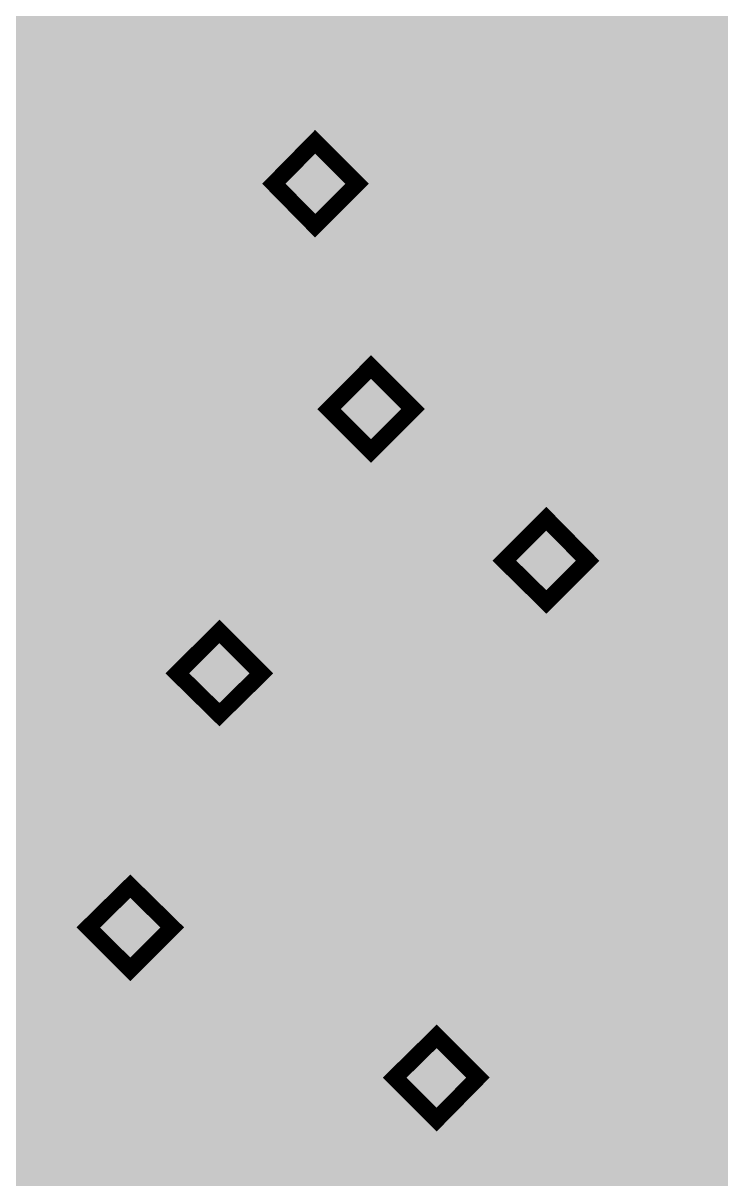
# Model space of a CAD drawing. Header units: millimetres. Extents: x 92 to 588, y 96 to 434.
# Drawn here: x 448.74 to 465.45, y 391.78 to 419.47 of the extents above; entities that cross this region are included whole.
import ezdxf

# ---------------------------------------------------------------- set-up
doc = ezdxf.new("R2010")
doc.units = ezdxf.units.MM
doc.layers.add('H', color=7, linetype='Continuous')
doc.layers.add('P', color=7, linetype='Continuous')

msp = doc.modelspace()

# ---------------------------------------------------------------- hatches: boundary and pattern name
at = {"layer": 'H', "linetype": 'Continuous'}
for points in [[(291.162, 223.903), (291.162, 433.788), (588.166, 433.788), (588.166, 223.903), (291.162, 223.903)], [(456.738, 416.449), (456.65, 416.466), (456.491, 416.484), (456.421, 416.519), (456.35, 416.555), (456.227, 416.625), (456.174, 416.696), (456.103, 416.766), (455.997, 416.96), (455.962, 417.066), (455.927, 417.19), (455.892, 417.472), (455.892, 417.648), (455.892, 417.807), (455.927, 418.107), (455.962, 418.248), (455.997, 418.389), (456.103, 418.618), (456.174, 418.724), (456.244, 418.812), (456.421, 418.971), (456.527, 419.024), (456.65, 419.077), (456.897, 419.13), (457.038, 419.148), (457.126, 419.148), (457.215, 419.13), (457.285, 419.13), (457.338, 419.112), (457.338, 418.777), (457.267, 418.795), (457.179, 418.83), (457.091, 418.848), (457.003, 418.848), (456.915, 418.848), (456.774, 418.812), (456.65, 418.759), (456.527, 418.671), (456.474, 418.618), (456.421, 418.565), (456.35, 418.442), (456.297, 418.266), (456.244, 418.089), (456.244, 417.983), (456.35, 417.789), (456.244, 417.736), (456.244, 417.701), (456.244, 417.666), (456.227, 417.613), (456.227, 417.578), (456.244, 417.437), (456.262, 417.225), (456.28, 417.137), (456.315, 417.048), (456.385, 416.925), (456.421, 416.89), (456.491, 416.819), (456.58, 416.766), (456.65, 416.749), (456.738, 416.731), (456.844, 416.749), (456.968, 416.802), (457.056, 416.854), (457.073, 416.89), (457.109, 416.925), (457.162, 417.013), (457.197, 417.19), (457.215, 417.331), (457.215, 417.419), (457.179, 417.542), (457.162, 417.595), (457.144, 417.648), (457.073, 417.736), (457.038, 417.789), (457.003, 417.807), (456.915, 417.842), (456.879, 417.86), (456.791, 417.878), (456.703, 417.878), (456.58, 417.86), (456.474, 417.842), (456.35, 417.789), (456.244, 417.983), (456.368, 418.054), (456.491, 418.107), (456.562, 418.142), (456.703, 418.16), (456.774, 418.16), (456.932, 418.16), (457.038, 418.124), (457.109, 418.107), (457.215, 418.054), (457.285, 418.001), (457.356, 417.948), (457.461, 417.807), (457.497, 417.736), (457.532, 417.648), (457.567, 417.454), (457.567, 417.348), (457.567, 417.243), (457.532, 417.066), (457.497, 416.978), (457.461, 416.89), (457.373, 416.749), (457.32, 416.696), (457.267, 416.643), (457.126, 416.555), (457.056, 416.519), (456.985, 416.484), (456.826, 416.466), (456.738, 416.449)], [(458.661, 416.449), (458.661, 416.749), (458.731, 416.749), (458.837, 416.784), (458.89, 416.802), (458.943, 416.854), (459.014, 416.943), (459.031, 417.013), (459.067, 417.084), (459.102, 417.243), (459.102, 417.331), (459.12, 417.542), (459.137, 417.807), (459.12, 418.054), (459.102, 418.266), (459.102, 418.354), (459.067, 418.53), (459.031, 418.583), (459.014, 418.654), (458.943, 418.759), (458.89, 418.795), (458.837, 418.83), (458.731, 418.848), (458.661, 418.865), (458.59, 418.848), (458.467, 418.83), (458.414, 418.795), (458.379, 418.759), (458.308, 418.654), (458.273, 418.583), (458.255, 418.513), (458.202, 418.354), (458.202, 418.248), (458.185, 418.036), (458.185, 417.807), (458.185, 417.542), (458.202, 417.348), (458.202, 417.26), (458.238, 417.101), (458.273, 417.013), (458.29, 416.96), (458.361, 416.854), (458.414, 416.819), (458.467, 416.784), (458.59, 416.749), (458.661, 416.749), (458.661, 416.449), (458.555, 416.466), (458.361, 416.502), (458.202, 416.59), (458.079, 416.713), (458.026, 416.784), (457.973, 416.872), (457.902, 417.084), (457.85, 417.331), (457.832, 417.631), (457.832, 417.807), (457.832, 417.966), (457.85, 418.266), (457.902, 418.53), (457.991, 418.742), (458.026, 418.83), (458.079, 418.901), (458.22, 419.024), (458.361, 419.095), (458.555, 419.148), (458.661, 419.148), (458.767, 419.148), (458.943, 419.095), (459.102, 419.024), (459.225, 418.883), (459.278, 418.812), (459.331, 418.724), (459.402, 418.513), (459.455, 418.266), (459.472, 417.966), (459.472, 417.631), (459.455, 417.331), (459.402, 417.066), (459.331, 416.872), (459.278, 416.784), (459.225, 416.696), (459.102, 416.572), (458.943, 416.502), (458.749, 416.466), (458.661, 416.449)], [(461.73, 416.449), (461.642, 416.466), (461.483, 416.484), (461.413, 416.519), (461.342, 416.555), (461.219, 416.625), (461.166, 416.696), (461.095, 416.766), (460.989, 416.96), (460.954, 417.066), (460.919, 417.19), (460.883, 417.472), (460.883, 417.648), (460.883, 417.807), (460.919, 418.107), (460.954, 418.248), (460.989, 418.389), (461.095, 418.618), (461.166, 418.724), (461.236, 418.812), (461.413, 418.971), (461.518, 419.024), (461.642, 419.077), (461.889, 419.13), (462.03, 419.148), (462.118, 419.148), (462.206, 419.13), (462.277, 419.13), (462.33, 419.112), (462.33, 418.777), (462.259, 418.795), (462.189, 418.83), (462.083, 418.848), (461.995, 418.848), (461.906, 418.848), (461.765, 418.812), (461.642, 418.759), (461.518, 418.671), (461.465, 418.618), (461.43, 418.565), (461.342, 418.442), (461.289, 418.266), (461.254, 418.089), (461.236, 417.983), (461.342, 417.789), (461.236, 417.736), (461.236, 417.701), (461.236, 417.666), (461.236, 417.437), (461.254, 417.225), (461.289, 417.137), (461.307, 417.048), (461.377, 416.925), (461.413, 416.89), (461.483, 416.819), (461.571, 416.766), (461.642, 416.749), (461.73, 416.731), (461.836, 416.749), (461.959, 416.802), (462.048, 416.854), (462.065, 416.89), (462.1, 416.925), (462.153, 417.013), (462.189, 417.19), (462.206, 417.331), (462.206, 417.419), (462.189, 417.542), (462.136, 417.648), (462.065, 417.736), (462.03, 417.789), (461.995, 417.807), (461.906, 417.842), (461.871, 417.86), (461.783, 417.878), (461.695, 417.878), (461.571, 417.86), (461.465, 417.842), (461.342, 417.789), (461.236, 417.983), (461.36, 418.054), (461.483, 418.107), (461.554, 418.142), (461.695, 418.16), (461.765, 418.16), (461.924, 418.16), (462.03, 418.124), (462.1, 418.107), (462.206, 418.054), (462.277, 418.001), (462.347, 417.948), (462.453, 417.807), (462.489, 417.736), (462.524, 417.648), (462.559, 417.454), (462.559, 417.348), (462.559, 417.243), (462.524, 417.066), (462.489, 416.978), (462.453, 416.89), (462.365, 416.749), (462.312, 416.696), (462.259, 416.643), (462.118, 416.555), (462.048, 416.519), (461.977, 416.484), (461.818, 416.466), (461.73, 416.449)], [(463.247, 416.466), (463.159, 416.466), (463.088, 416.484), (463.018, 416.502), (463.018, 416.819), (463.088, 416.802), (463.176, 416.784), (463.265, 416.766), (463.353, 416.749), (463.441, 416.766), (463.6, 416.784), (463.723, 416.837), (463.847, 416.925), (463.9, 416.978), (463.935, 417.031), (464.023, 417.172), (464.076, 417.331), (464.111, 417.525), (464.111, 417.613), (464.005, 417.807), (464.111, 417.86), (464.129, 417.983), (464.129, 418.036), (464.111, 418.16), (464.094, 418.371), (464.076, 418.46), (464.041, 418.548), (463.988, 418.671), (463.935, 418.724), (463.9, 418.759), (463.829, 418.812), (463.776, 418.83), (463.706, 418.865), (463.617, 418.865), (463.512, 418.848), (463.388, 418.795), (463.3, 418.742), (463.265, 418.707), (463.247, 418.671), (463.194, 418.583), (463.159, 418.407), (463.141, 418.266), (463.141, 418.195), (463.176, 418.054), (463.194, 418.001), (463.212, 417.948), (463.282, 417.86), (463.318, 417.807), (463.353, 417.789), (463.423, 417.754), (463.476, 417.736), (463.565, 417.736), (463.653, 417.719), (463.759, 417.736), (463.882, 417.772), (464.005, 417.807), (464.111, 417.613), (463.97, 417.542), (463.847, 417.489), (463.776, 417.472), (463.653, 417.437), (463.582, 417.437), (463.441, 417.454), (463.318, 417.472), (463.247, 417.489), (463.141, 417.542), (463.071, 417.595), (463, 417.648), (462.912, 417.789), (462.859, 417.86), (462.824, 417.948), (462.788, 418.142), (462.788, 418.248), (462.788, 418.354), (462.824, 418.53), (462.859, 418.618), (462.894, 418.707), (462.982, 418.848), (463.035, 418.901), (463.088, 418.953), (463.229, 419.042), (463.3, 419.077), (463.37, 419.112), (463.529, 419.148), (463.706, 419.148), (463.864, 419.112), (463.935, 419.077), (464.005, 419.059), (464.129, 418.971), (464.182, 418.918), (464.252, 418.83), (464.358, 418.654), (464.394, 418.548), (464.429, 418.424), (464.464, 418.124), (464.464, 417.948), (464.464, 417.789), (464.429, 417.489), (464.394, 417.348), (464.358, 417.207), (464.252, 416.978), (464.182, 416.872), (464.111, 416.766), (463.935, 416.625), (463.829, 416.572), (463.723, 416.519), (463.459, 416.466), (463.318, 416.466), (463.247, 416.466)], [(459.966, 416.502), (459.966, 416.996), (460.372, 416.996), (460.372, 416.502), (459.966, 416.502)], [(455.733, 414.614), (454.745, 415.62), (455.733, 416.625), (456.738, 415.62), (455.733, 414.614)], [(452.875, 411.051), (452.787, 411.069), (452.628, 411.087), (452.558, 411.122), (452.487, 411.157), (452.346, 411.245), (452.293, 411.298), (452.24, 411.369), (452.135, 411.563), (452.082, 411.669), (452.046, 411.792), (452.011, 412.074), (452.011, 412.251), (452.011, 412.409), (452.046, 412.709), (452.082, 412.85), (452.117, 412.992), (452.223, 413.221), (452.293, 413.327), (452.364, 413.415), (452.558, 413.574), (452.664, 413.627), (452.77, 413.679), (453.034, 413.732), (453.175, 413.75), (453.263, 413.75), (453.334, 413.732), (453.405, 413.732), (453.475, 413.715), (453.475, 413.38), (453.405, 413.397), (453.316, 413.433), (453.228, 413.45), (453.122, 413.45), (453.052, 413.45), (452.893, 413.415), (452.77, 413.362), (452.664, 413.274), (452.611, 413.221), (452.558, 413.168), (452.47, 413.044), (452.417, 412.868), (452.381, 412.692), (452.364, 412.586), (452.487, 412.392), (452.364, 412.339), (452.364, 412.304), (452.364, 412.268), (452.364, 412.039), (452.399, 411.827), (452.417, 411.739), (452.452, 411.669), (452.505, 411.528), (452.54, 411.492), (452.628, 411.422), (452.699, 411.369), (452.787, 411.351), (452.875, 411.333), (452.964, 411.351), (453.105, 411.404), (453.175, 411.457), (453.21, 411.492), (453.246, 411.528), (453.281, 411.616), (453.334, 411.792), (453.334, 411.933), (453.334, 412.021), (453.316, 412.145), (453.299, 412.198), (453.281, 412.251), (453.21, 412.357), (453.158, 412.392), (453.122, 412.409), (453.052, 412.445), (452.999, 412.462), (452.928, 412.48), (452.84, 412.48), (452.717, 412.48), (452.593, 412.445), (452.487, 412.392), (452.364, 412.586), (452.487, 412.656), (452.628, 412.709), (452.681, 412.745), (452.84, 412.762), (452.911, 412.762), (453.052, 412.762), (453.175, 412.727), (453.228, 412.709), (453.352, 412.656), (453.405, 412.603), (453.475, 412.551), (453.581, 412.409), (453.616, 412.339), (453.651, 412.251), (453.687, 412.057), (453.687, 411.951), (453.687, 411.845), (453.651, 411.669), (453.616, 411.58), (453.581, 411.51), (453.493, 411.369), (453.44, 411.298), (453.387, 411.245), (453.263, 411.157), (453.193, 411.122), (453.122, 411.087), (452.964, 411.069), (452.875, 411.051)], [(454.78, 411.051), (454.675, 411.069), (454.498, 411.104), (454.339, 411.192), (454.216, 411.316), (454.163, 411.386), (454.11, 411.475), (454.04, 411.686), (453.987, 411.933), (453.951, 412.233), (453.951, 412.568), (453.987, 412.868), (454.04, 413.133), (454.11, 413.344), (454.163, 413.433), (454.216, 413.503), (454.339, 413.627), (454.498, 413.697), (454.675, 413.75), (454.78, 413.75), (454.78, 413.468), (454.71, 413.468), (454.586, 413.433), (454.551, 413.397), (454.498, 413.362), (454.428, 413.256), (454.392, 413.186), (454.375, 413.115), (454.339, 412.956), (454.322, 412.85), (454.304, 412.639), (454.304, 412.409), (454.304, 412.145), (454.322, 411.951), (454.339, 411.863), (454.375, 411.704), (454.392, 411.616), (454.428, 411.563), (454.498, 411.457), (454.533, 411.422), (454.586, 411.386), (454.71, 411.351), (454.78, 411.351), (454.851, 411.351), (454.974, 411.386), (455.027, 411.422), (455.063, 411.457), (455.133, 411.545), (455.168, 411.616), (455.186, 411.686), (455.221, 411.845), (455.239, 411.951), (455.257, 412.145), (455.257, 412.409), (455.257, 412.656), (455.239, 412.868), (455.221, 412.956), (455.186, 413.133), (455.168, 413.186), (455.133, 413.256), (455.063, 413.362), (455.027, 413.397), (454.974, 413.433), (454.851, 413.468), (454.78, 413.468), (454.78, 413.75), (454.886, 413.75), (455.08, 413.697), (455.221, 413.627), (455.362, 413.485), (455.415, 413.415), (455.451, 413.327), (455.539, 413.115), (455.574, 412.868), (455.609, 412.568), (455.609, 412.409), (455.609, 412.233), (455.574, 411.933), (455.539, 411.686), (455.451, 411.475), (455.415, 411.386), (455.362, 411.298), (455.221, 411.192), (455.063, 411.104), (454.886, 411.069), (454.78, 411.051)], [(457.179, 411.104), (458.361, 413.397), (457.038, 413.397), (457.038, 413.697), (458.679, 413.697), (458.679, 413.309), (457.55, 411.104), (457.179, 411.104)], [(464.147, 410.205), (464.058, 410.222), (463.9, 410.24), (463.829, 410.275), (463.759, 410.31), (463.635, 410.399), (463.582, 410.452), (463.512, 410.522), (463.406, 410.716), (463.37, 410.822), (463.335, 410.945), (463.3, 411.228), (463.282, 411.404), (463.3, 411.563), (463.335, 411.88), (463.353, 412.004), (463.388, 412.145), (463.512, 412.374), (463.565, 412.48), (463.653, 412.586), (463.829, 412.727), (463.935, 412.798), (464.041, 412.833), (464.305, 412.903), (464.446, 412.903), (464.535, 412.903), (464.605, 412.886), (464.676, 412.886), (464.746, 412.868), (464.746, 412.533), (464.676, 412.551), (464.588, 412.586), (464.499, 412.603), (464.394, 412.603), (464.323, 412.603), (464.182, 412.568), (464.041, 412.515), (463.935, 412.427), (463.882, 412.392), (463.829, 412.321), (463.759, 412.198), (463.688, 412.021), (463.653, 411.845), (463.653, 411.739), (463.759, 411.563), (463.653, 411.492), (463.635, 411.457), (463.635, 411.422), (463.635, 411.192), (463.67, 410.981), (463.688, 410.893), (463.723, 410.822), (463.776, 410.681), (463.829, 410.646), (463.9, 410.575), (463.97, 410.522), (464.058, 410.504), (464.147, 410.504), (464.252, 410.504), (464.376, 410.557), (464.446, 410.61), (464.482, 410.646), (464.517, 410.681), (464.57, 410.769), (464.605, 410.945), (464.605, 411.087), (464.605, 411.175), (464.588, 411.298), (464.57, 411.351), (464.552, 411.404), (464.482, 411.51), (464.429, 411.545), (464.394, 411.563), (464.323, 411.598), (464.288, 411.616), (464.2, 411.633), (464.111, 411.633), (463.988, 411.633), (463.864, 411.598), (463.759, 411.563), (463.653, 411.739), (463.776, 411.81), (463.9, 411.863), (463.97, 411.898), (464.111, 411.916), (464.182, 411.916), (464.323, 411.916), (464.446, 411.88), (464.499, 411.863), (464.623, 411.81), (464.676, 411.757), (464.746, 411.704), (464.852, 411.58), (464.887, 411.492), (464.923, 411.404), (464.958, 411.21), (464.958, 411.104), (464.958, 410.998), (464.923, 410.822), (464.905, 410.734), (464.87, 410.663), (464.782, 410.522), (464.729, 410.452), (464.658, 410.399), (464.535, 410.31), (464.464, 410.275), (464.394, 410.24), (464.235, 410.222), (464.147, 410.205)], [(466.052, 410.205), (465.946, 410.222), (465.769, 410.258), (465.611, 410.346), (465.487, 410.469), (465.434, 410.54), (465.381, 410.628), (465.311, 410.84), (465.258, 411.087), (465.24, 411.386), (465.24, 411.722), (465.258, 412.021), (465.311, 412.286), (465.381, 412.498), (465.434, 412.586), (465.487, 412.656), (465.611, 412.78), (465.769, 412.868), (465.963, 412.903), (466.052, 412.903), (466.052, 412.621), (465.981, 412.621), (465.875, 412.586), (465.822, 412.551), (465.769, 412.515), (465.699, 412.409), (465.681, 412.339), (465.646, 412.268), (465.611, 412.11), (465.611, 412.004), (465.593, 411.81), (465.575, 411.563), (465.593, 411.298), (465.593, 411.104), (465.611, 411.016), (465.646, 410.857), (465.681, 410.769), (465.699, 410.716), (465.769, 410.61), (465.822, 410.575), (465.858, 410.54), (465.981, 410.504), (466.122, 410.504), (466.246, 410.54), (466.299, 410.575), (466.334, 410.61), (466.404, 410.698), (466.44, 410.769), (466.457, 410.84), (466.493, 410.998), (466.51, 411.104), (466.528, 411.298), (466.528, 411.563), (466.528, 411.81), (466.51, 412.021), (466.493, 412.11), (466.457, 412.286), (466.44, 412.357), (466.404, 412.409), (466.334, 412.515), (466.299, 412.551), (466.246, 412.586), (466.122, 412.621), (466.052, 412.621), (466.052, 412.903), (466.157, 412.903), (466.351, 412.85), (466.51, 412.78), (466.634, 412.656), (466.687, 412.568), (466.74, 412.48), (466.81, 412.268), (466.863, 412.021), (466.881, 411.722), (466.881, 411.563), (466.881, 411.386), (466.863, 411.087), (466.81, 410.84), (466.722, 410.628), (466.687, 410.54), (466.634, 410.469), (466.493, 410.346), (466.351, 410.258), (466.157, 410.222), (466.052, 410.205)], [(456.086, 411.104), (456.086, 411.616), (456.509, 411.616), (456.509, 411.104), (456.086, 411.104)], [(457.073, 409.217), (456.068, 410.222), (457.073, 411.228), (458.079, 410.222), (457.073, 409.217)], [(461.271, 405.601), (460.266, 406.589), (461.271, 407.594), (462.259, 406.589), (461.271, 405.601)], [(449.118, 404.789), (449.118, 405.054), (449.577, 405.054), (449.577, 406.783), (449.118, 406.783), (449.118, 407.012), (449.242, 407.012), (449.436, 407.065), (449.506, 407.083), (449.577, 407.171), (449.63, 407.277), (449.647, 407.382), (449.912, 407.382), (449.912, 405.054), (450.371, 405.054), (450.371, 404.789), (449.118, 404.789)], [(452.646, 404.737), (452.54, 404.737), (452.346, 404.754), (452.258, 404.772), (452.082, 404.825), (451.94, 404.895), (451.94, 405.248), (452.082, 405.178), (452.258, 405.107), (452.346, 405.072), (452.523, 405.036), (452.628, 405.036), (452.734, 405.036), (452.84, 405.072), (452.893, 405.089), (452.981, 405.142), (453.016, 405.178), (453.069, 405.248), (453.122, 405.336), (453.14, 405.389), (453.158, 405.513), (453.158, 405.636), (453.14, 405.76), (453.122, 405.813), (453.087, 405.848), (453.034, 405.918), (452.999, 405.954), (452.928, 405.989), (452.822, 406.024), (452.734, 406.042), (452.611, 406.042), (452.47, 406.042), (452.47, 406.324), (452.575, 406.324), (452.699, 406.342), (452.875, 406.395), (452.964, 406.448), (452.999, 406.465), (453.052, 406.536), (453.105, 406.659), (453.105, 406.765), (453.105, 406.818), (453.087, 406.888), (453.069, 406.924), (453.052, 406.959), (452.999, 407.012), (452.911, 407.083), (452.822, 407.1), (452.752, 407.118), (452.664, 407.118), (452.558, 407.118), (452.47, 407.1), (452.381, 407.083), (452.276, 407.047), (452.205, 407.012), (452.135, 406.959), (452.082, 406.924), (452.029, 406.888), (452.011, 407.259), (452.135, 407.329), (452.311, 407.365), (452.417, 407.4), (452.593, 407.418), (452.681, 407.418), (452.858, 407.418), (452.981, 407.382), (453.052, 407.365), (453.175, 407.312), (453.228, 407.277), (453.281, 407.241), (453.369, 407.135), (453.405, 407.083), (453.422, 407.012), (453.457, 406.871), (453.457, 406.8), (453.457, 406.694), (453.387, 406.5), (453.316, 406.43), (453.246, 406.342), (453.069, 406.253), (452.981, 406.218), (453.069, 406.183), (453.158, 406.148), (453.246, 406.095), (453.334, 406.024), (453.369, 405.989), (453.422, 405.901), (453.457, 405.83), (453.475, 405.777), (453.51, 405.636), (453.51, 405.46), (453.475, 405.301), (453.44, 405.23), (453.422, 405.16), (453.334, 405.019), (453.281, 404.966), (453.228, 404.913), (453.087, 404.825), (452.999, 404.789), (452.928, 404.772), (452.752, 404.737), (452.646, 404.737)], [(453.898, 404.789), (453.898, 405.142), (454.075, 405.301), (454.234, 405.46), (454.375, 405.618), (454.533, 405.777), (454.675, 405.918), (454.869, 406.183), (454.921, 406.289), (454.974, 406.395), (455.027, 406.589), (455.045, 406.694), (455.027, 406.8), (455.01, 406.888), (454.992, 406.924), (454.939, 406.994), (454.904, 407.012), (454.851, 407.065), (454.763, 407.1), (454.692, 407.118), (454.586, 407.118), (454.498, 407.118), (454.41, 407.1), (454.322, 407.065), (454.234, 407.047), (454.163, 407.012), (454.092, 406.977), (454.022, 406.924), (453.969, 406.906), (453.951, 407.259), (454.075, 407.312), (454.251, 407.365), (454.357, 407.4), (454.533, 407.418), (454.71, 407.418), (454.869, 407.4), (455.01, 407.347), (455.133, 407.277), (455.186, 407.224), (455.239, 407.188), (455.31, 407.065), (455.362, 406.941), (455.398, 406.783), (455.398, 406.712), (455.38, 406.571), (455.362, 406.43), (455.31, 406.306), (455.257, 406.201), (455.186, 406.077), (455.098, 405.971), (455.01, 405.865), (454.904, 405.742), (454.745, 405.566), (454.551, 405.389), (454.357, 405.213), (454.234, 405.089), (455.504, 405.089), (455.504, 404.789), (453.898, 404.789)], [(462.277, 404.19), (462.189, 404.19), (462.03, 404.225), (461.959, 404.243), (461.889, 404.278), (461.748, 404.366), (461.695, 404.419), (461.642, 404.507), (461.536, 404.684), (461.483, 404.807), (461.448, 404.931), (461.413, 405.213), (461.413, 405.372), (461.413, 405.548), (461.448, 405.848), (461.483, 405.989), (461.518, 406.13), (461.624, 406.359), (461.695, 406.465), (461.765, 406.553), (461.959, 406.712), (462.065, 406.765), (462.171, 406.818), (462.436, 406.871), (462.577, 406.871), (462.665, 406.871), (462.735, 406.871), (462.806, 406.853), (462.877, 406.836), (462.877, 406.518), (462.806, 406.536), (462.718, 406.553), (462.63, 406.571), (462.524, 406.571), (462.453, 406.571), (462.295, 406.553), (462.171, 406.5), (462.065, 406.412), (462.012, 406.359), (461.959, 406.306), (461.871, 406.165), (461.818, 406.007), (461.783, 405.813), (461.765, 405.707), (461.889, 405.53), (461.765, 405.477), (461.765, 405.424), (461.765, 405.389), (461.765, 405.178), (461.801, 404.966), (461.818, 404.878), (461.836, 404.789), (461.906, 404.666), (461.942, 404.613), (462.03, 404.543), (462.1, 404.507), (462.189, 404.472), (462.277, 404.472), (462.365, 404.472), (462.506, 404.525), (462.577, 404.595), (462.612, 404.631), (462.647, 404.666), (462.683, 404.754), (462.735, 404.931), (462.735, 405.072), (462.735, 405.142), (462.718, 405.283), (462.7, 405.336), (462.683, 405.389), (462.612, 405.477), (462.559, 405.513), (462.524, 405.548), (462.453, 405.583), (462.4, 405.601), (462.33, 405.601), (462.224, 405.618), (462.118, 405.601), (461.995, 405.583), (461.889, 405.53), (461.765, 405.707), (461.889, 405.795), (462.03, 405.848), (462.083, 405.865), (462.242, 405.901), (462.312, 405.901), (462.453, 405.883), (462.577, 405.865), (462.63, 405.848), (462.753, 405.795), (462.806, 405.742), (462.877, 405.689), (462.982, 405.548), (463.018, 405.477), (463.053, 405.389), (463.088, 405.195), (463.088, 405.089), (463.088, 404.983), (463.053, 404.807), (463.018, 404.719), (462.982, 404.631), (462.894, 404.49), (462.841, 404.437), (462.788, 404.384), (462.665, 404.278), (462.594, 404.26), (462.524, 404.225), (462.365, 404.19), (462.277, 404.19)], [(463.6, 404.243), (463.6, 404.507), (464.076, 404.507), (464.076, 406.236), (463.6, 406.236), (463.6, 406.483), (463.741, 406.483), (463.935, 406.518), (464.005, 406.553), (464.076, 406.624), (464.129, 406.747), (464.147, 406.836), (464.411, 406.836), (464.411, 404.507), (464.87, 404.507), (464.87, 404.243), (463.6, 404.243)], [(451.006, 404.789), (451.006, 405.283), (451.411, 405.283), (451.411, 404.789), (451.006, 404.789)], [(453.44, 402.902), (452.434, 403.89), (453.44, 404.895), (454.445, 403.89), (453.44, 402.902)], [(452.311, 398.633), (452.223, 398.633), (452.064, 398.669), (451.993, 398.686), (451.923, 398.722), (451.799, 398.81), (451.746, 398.863), (451.676, 398.951), (451.57, 399.127), (451.535, 399.251), (451.5, 399.374), (451.464, 399.657), (451.464, 399.992), (451.5, 400.292), (451.517, 400.433), (451.57, 400.556), (451.676, 400.803), (451.746, 400.909), (451.817, 400.997), (451.993, 401.156), (452.099, 401.209), (452.223, 401.262), (452.47, 401.315), (452.611, 401.315), (452.699, 401.315), (452.77, 401.315), (452.84, 401.297), (452.911, 401.279), (452.911, 400.944), (452.84, 400.979), (452.752, 400.997), (452.664, 401.015), (452.575, 401.015), (452.487, 401.015), (452.346, 400.997), (452.205, 400.944), (452.099, 400.856), (452.046, 400.803), (451.993, 400.75), (451.923, 400.609), (451.852, 400.45), (451.817, 400.256), (451.817, 400.15), (451.923, 399.974), (451.817, 399.903), (451.799, 399.833), (451.799, 399.798), (451.799, 399.745), (451.799, 399.621), (451.835, 399.41), (451.852, 399.321), (451.888, 399.233), (451.958, 399.11), (451.993, 399.057), (452.064, 398.986), (452.135, 398.951), (452.223, 398.916), (452.311, 398.916), (452.417, 398.916), (452.54, 398.969), (452.611, 399.039), (452.646, 399.074), (452.681, 399.11), (452.734, 399.198), (452.77, 399.374), (452.787, 399.515), (452.77, 399.586), (452.752, 399.727), (452.734, 399.78), (452.717, 399.833), (452.646, 399.921), (452.611, 399.956), (452.575, 399.992), (452.487, 400.027), (452.452, 400.045), (452.364, 400.045), (452.276, 400.062), (452.152, 400.045), (452.029, 400.009), (451.923, 399.974), (451.817, 400.15), (451.94, 400.239), (452.064, 400.292), (452.135, 400.309), (452.276, 400.344), (452.346, 400.344), (452.487, 400.327), (452.611, 400.309), (452.664, 400.292), (452.787, 400.221), (452.858, 400.186), (452.911, 400.133), (453.016, 399.992), (453.069, 399.921), (453.087, 399.833), (453.122, 399.639), (453.14, 399.533), (453.122, 399.427), (453.105, 399.251), (453.069, 399.163), (453.034, 399.074), (452.946, 398.933), (452.893, 398.88), (452.822, 398.828), (452.699, 398.722), (452.628, 398.704), (452.558, 398.669), (452.399, 398.633), (452.311, 398.633)], [(453.44, 398.686), (453.44, 399.057), (453.616, 399.216), (453.775, 399.357), (453.916, 399.515), (454.075, 399.674), (454.198, 399.833), (454.41, 400.098), (454.463, 400.186), (454.516, 400.292), (454.569, 400.486), (454.569, 400.591), (454.569, 400.697), (454.551, 400.785), (454.533, 400.821), (454.48, 400.891), (454.445, 400.927), (454.392, 400.962), (454.304, 400.997), (454.234, 401.015), (454.128, 401.032), (454.04, 401.015), (453.951, 400.997), (453.863, 400.979), (453.775, 400.944), (453.687, 400.909), (453.634, 400.874), (453.563, 400.838), (453.51, 400.803), (453.493, 401.173), (453.616, 401.226), (453.793, 401.279), (453.898, 401.297), (454.075, 401.332), (454.251, 401.332), (454.41, 401.297), (454.551, 401.244), (454.675, 401.173), (454.727, 401.138), (454.78, 401.085), (454.851, 400.979), (454.904, 400.838), (454.921, 400.697), (454.939, 400.609), (454.921, 400.468), (454.904, 400.327), (454.851, 400.203), (454.798, 400.098), (454.727, 399.992), (454.639, 399.868), (454.551, 399.762), (454.445, 399.657), (454.286, 399.48), (454.092, 399.286), (453.898, 399.11), (453.775, 398.986), (455.045, 398.986), (455.045, 398.686), (453.44, 398.686)], [(456.632, 398.686), (457.814, 400.962), (456.474, 400.962), (456.474, 401.279), (458.114, 401.279), (458.114, 400.891), (457.003, 398.686), (456.632, 398.686)], [(459.12, 398.633), (459.031, 398.633), (458.837, 398.651), (458.731, 398.686), (458.555, 398.739), (458.414, 398.792), (458.414, 399.163), (458.555, 399.074), (458.731, 399.004), (458.82, 398.969), (459.014, 398.933), (459.102, 398.933), (459.208, 398.933), (459.314, 398.969), (459.366, 398.986), (459.455, 399.039), (459.49, 399.074), (459.56, 399.163), (459.596, 399.251), (459.613, 399.304), (459.631, 399.41), (459.631, 399.48), (459.631, 399.551), (459.613, 399.657), (459.578, 399.762), (459.508, 399.833), (459.472, 399.851), (459.402, 399.903), (459.314, 399.921), (459.208, 399.939), (459.084, 399.939), (458.943, 399.939), (458.943, 400.239), (459.049, 400.239), (459.172, 400.239), (459.366, 400.292), (459.437, 400.344), (459.472, 400.38), (459.525, 400.433), (459.578, 400.574), (459.578, 400.662), (459.578, 400.715), (459.56, 400.803), (459.543, 400.838), (459.525, 400.874), (459.472, 400.927), (459.455, 400.944), (459.384, 400.979), (459.296, 401.015), (459.225, 401.015), (459.137, 401.032), (459.049, 401.015), (458.943, 400.997), (458.855, 400.979), (458.767, 400.944), (458.679, 400.909), (458.626, 400.874), (458.555, 400.838), (458.502, 400.803), (458.485, 401.173), (458.608, 401.226), (458.784, 401.279), (458.89, 401.297), (459.067, 401.332), (459.155, 401.332), (459.331, 401.315), (459.472, 401.297), (459.525, 401.279), (459.649, 401.209), (459.702, 401.173), (459.755, 401.138), (459.843, 401.032), (459.878, 400.979), (459.896, 400.927), (459.931, 400.785), (459.931, 400.697), (459.931, 400.591), (459.86, 400.415), (459.79, 400.327), (459.719, 400.256), (459.56, 400.15), (459.455, 400.115), (459.543, 400.08), (459.631, 400.045), (459.719, 400.009), (459.807, 399.939), (459.843, 399.886), (459.913, 399.798), (459.931, 399.745), (459.966, 399.674), (459.984, 399.533), (459.984, 399.463), (459.984, 399.374), (459.949, 399.216), (459.931, 399.127), (459.896, 399.057), (459.807, 398.933), (459.755, 398.88), (459.702, 398.81), (459.56, 398.722), (459.49, 398.704), (459.402, 398.669), (459.225, 398.633), (459.12, 398.633)], [(461.748, 396.623), (461.66, 396.623), (461.501, 396.658), (461.43, 396.676), (461.36, 396.711), (461.236, 396.799), (461.183, 396.852), (461.113, 396.94), (461.007, 397.117), (460.972, 397.24), (460.936, 397.363), (460.901, 397.646), (460.883, 397.804), (460.901, 397.981), (460.936, 398.281), (460.954, 398.422), (460.989, 398.545), (461.113, 398.792), (461.166, 398.898), (461.254, 398.986), (461.43, 399.145), (461.536, 399.198), (461.642, 399.251), (461.906, 399.304), (462.048, 399.304), (462.136, 399.304), (462.206, 399.304), (462.277, 399.286), (462.347, 399.268), (462.347, 398.933), (462.277, 398.969), (462.189, 398.986), (462.1, 399.004), (461.995, 399.004), (461.924, 399.004), (461.783, 398.986), (461.642, 398.933), (461.536, 398.845), (461.483, 398.792), (461.43, 398.739), (461.36, 398.598), (461.289, 398.439), (461.254, 398.245), (461.254, 398.14), (461.36, 397.963), (461.254, 397.893), (461.236, 397.857), (461.236, 397.822), (461.236, 397.734), (461.236, 397.61), (461.271, 397.381), (461.289, 397.311), (461.324, 397.222), (461.377, 397.099), (461.43, 397.046), (461.501, 396.975), (461.571, 396.94), (461.66, 396.905), (461.748, 396.905), (461.854, 396.905), (461.977, 396.958), (462.048, 397.011), (462.083, 397.064), (462.118, 397.099), (462.171, 397.187), (462.206, 397.363), (462.206, 397.505), (462.206, 397.575), (462.189, 397.716), (462.171, 397.769), (462.153, 397.822), (462.083, 397.91), (462.03, 397.946), (461.995, 397.981), (461.924, 398.016), (461.889, 398.034), (461.801, 398.034), (461.712, 398.034), (461.589, 398.034), (461.465, 397.998), (461.36, 397.963), (461.254, 398.14), (461.377, 398.228), (461.501, 398.281), (461.571, 398.298), (461.712, 398.334), (461.783, 398.334), (461.924, 398.316), (462.048, 398.298), (462.1, 398.281), (462.224, 398.21), (462.295, 398.175), (462.347, 398.122), (462.453, 397.981), (462.506, 397.91), (462.524, 397.822), (462.559, 397.628), (462.559, 397.522), (462.559, 397.416), (462.524, 397.24), (462.506, 397.152), (462.471, 397.064), (462.383, 396.923), (462.33, 396.87), (462.259, 396.817), (462.136, 396.711), (462.065, 396.693), (461.995, 396.658), (461.836, 396.623), (461.748, 396.623)], [(463.088, 396.676), (463.088, 396.94), (463.547, 396.94), (463.547, 398.669), (463.088, 398.669), (463.088, 398.916), (463.212, 398.916), (463.406, 398.951), (463.476, 398.986), (463.512, 399.004), (463.547, 399.057), (463.6, 399.163), (463.617, 399.268), (463.882, 399.268), (463.882, 396.94), (464.341, 396.94), (464.341, 396.676), (463.088, 396.676)], [(455.539, 398.686), (455.539, 399.18), (455.945, 399.18), (455.945, 398.686), (455.539, 398.686)], [(451.305, 396.799), (450.3, 397.804), (451.305, 398.792), (452.311, 397.804), (451.305, 396.799)], [(464.958, 396.676), (464.958, 397.169), (465.381, 397.169), (465.381, 396.676), (464.958, 396.676)], [(458.643, 393.201), (457.638, 394.206), (458.643, 395.194), (459.631, 394.206), (458.643, 393.201)], [(459.631, 391.807), (459.56, 391.807), (459.402, 391.825), (459.314, 391.86), (459.243, 391.895), (459.12, 391.984), (459.067, 392.037), (458.996, 392.107), (458.908, 392.301), (458.855, 392.407), (458.82, 392.53), (458.784, 392.83), (458.784, 392.989), (458.784, 393.148), (458.82, 393.465), (458.855, 393.589), (458.89, 393.73), (458.996, 393.959), (459.067, 394.065), (459.137, 394.171), (459.314, 394.312), (459.437, 394.383), (459.543, 394.435), (459.807, 394.488), (459.949, 394.488), (460.019, 394.488), (460.107, 394.471), (460.178, 394.471), (460.231, 394.453), (460.231, 394.118), (460.16, 394.136), (460.09, 394.171), (460.001, 394.188), (459.896, 394.188), (459.825, 394.188), (459.666, 394.153), (459.543, 394.1), (459.419, 394.03), (459.366, 393.977), (459.331, 393.906), (459.243, 393.783), (459.19, 393.624), (459.155, 393.43), (459.137, 393.324), (459.243, 393.148), (459.137, 393.077), (459.137, 393.042), (459.137, 393.007), (459.137, 392.777), (459.155, 392.566), (459.19, 392.478), (459.208, 392.407), (459.278, 392.283), (459.314, 392.231), (459.384, 392.16), (459.472, 392.125), (459.543, 392.089), (459.649, 392.089), (459.737, 392.089), (459.878, 392.142), (459.949, 392.195), (459.984, 392.231), (460.001, 392.266), (460.054, 392.372), (460.107, 392.53), (460.107, 392.672), (460.107, 392.76), (460.09, 392.883), (460.072, 392.954), (460.037, 393.007), (459.984, 393.095), (459.931, 393.13), (459.896, 393.148), (459.825, 393.201), (459.772, 393.201), (459.684, 393.218), (459.596, 393.218), (459.472, 393.218), (459.366, 393.183), (459.243, 393.148), (459.137, 393.324), (459.261, 393.412), (459.402, 393.465), (459.455, 393.483), (459.596, 393.501), (459.684, 393.501), (459.825, 393.501), (459.949, 393.465), (460.001, 393.448), (460.125, 393.395), (460.178, 393.359), (460.248, 393.289), (460.354, 393.165), (460.39, 393.077), (460.425, 392.989), (460.46, 392.795), (460.46, 392.689), (460.46, 392.601), (460.425, 392.407), (460.39, 392.319), (460.354, 392.248), (460.266, 392.107), (460.213, 392.037), (460.16, 391.984), (460.019, 391.895), (459.949, 391.86), (459.878, 391.825), (459.719, 391.807), (459.631, 391.807)], [(460.972, 391.86), (460.972, 392.125), (461.448, 392.125), (461.448, 393.853), (460.972, 393.853), (460.972, 394.083), (461.095, 394.083), (461.289, 394.118), (461.36, 394.153), (461.448, 394.241), (461.501, 394.347), (461.501, 394.453), (461.783, 394.453), (461.783, 392.125), (462.242, 392.125), (462.242, 391.86), (460.972, 391.86)], [(464.2, 391.807), (464.111, 391.807), (464.041, 391.825), (463.97, 391.843), (463.97, 392.178), (464.041, 392.142), (464.129, 392.125), (464.217, 392.107), (464.305, 392.107), (464.394, 392.107), (464.552, 392.125), (464.676, 392.195), (464.799, 392.266), (464.852, 392.319), (464.887, 392.389), (464.958, 392.513), (465.029, 392.672), (465.064, 392.866), (465.064, 392.971), (464.958, 393.148), (465.064, 393.218), (465.064, 393.289), (465.064, 393.324), (465.081, 393.377), (465.064, 393.501), (465.046, 393.712), (465.029, 393.8), (464.993, 393.889), (464.94, 394.012), (464.887, 394.065), (464.852, 394.1), (464.782, 394.153), (464.729, 394.171), (464.658, 394.206), (464.57, 394.206), (464.464, 394.206), (464.323, 394.153), (464.252, 394.083), (464.217, 394.047), (464.2, 394.012), (464.147, 393.924), (464.111, 393.748), (464.094, 393.606), (464.094, 393.536), (464.111, 393.395), (464.147, 393.342), (464.164, 393.289), (464.235, 393.201), (464.27, 393.165), (464.305, 393.13), (464.376, 393.095), (464.429, 393.095), (464.517, 393.077), (464.605, 393.077), (464.711, 393.077), (464.835, 393.113), (464.958, 393.148), (465.064, 392.971), (464.923, 392.883), (464.799, 392.83), (464.729, 392.813), (464.605, 392.795), (464.535, 392.777), (464.394, 392.795), (464.27, 392.813), (464.2, 392.83), (464.094, 392.901), (464.023, 392.936), (463.953, 392.989), (463.847, 393.13), (463.811, 393.201), (463.776, 393.289), (463.741, 393.483), (463.741, 393.606), (463.741, 393.695), (463.776, 393.871), (463.811, 393.959), (463.847, 394.047), (463.935, 394.188), (463.988, 394.241), (464.041, 394.294), (464.182, 394.4), (464.323, 394.453), (464.482, 394.488), (464.57, 394.488), (464.658, 394.488), (464.817, 394.453), (464.887, 394.435), (464.958, 394.4), (465.081, 394.312), (465.134, 394.259), (465.205, 394.188), (465.311, 393.994), (465.346, 393.889), (465.381, 393.765), (465.417, 393.465), (465.417, 393.148), (465.381, 392.83), (465.346, 392.689), (465.311, 392.548), (465.205, 392.319), (465.134, 392.213), (465.064, 392.125), (464.887, 391.966), (464.782, 391.913), (464.676, 391.86), (464.411, 391.807), (464.27, 391.807), (464.2, 391.807)], [(462.859, 391.86), (462.859, 392.354), (463.265, 392.354), (463.265, 391.86), (462.859, 391.86)]]:
    msp.add_hatch(color=7, dxfattribs=at).paths.add_polyline_path(points)

# ---------------------------------------------------------------- linework, layer by layer
at = {"layer": 'P', "color": 7, "const_width": 0.4}
for points in [[(454.745, 415.62), (455.733, 414.614), (456.738, 415.62), (455.733, 416.625), (454.745, 415.62), (454.745, 415.62)], [(456.068, 410.222), (457.073, 409.217), (458.079, 410.222), (457.073, 411.228), (456.068, 410.222), (456.068, 410.222)], [(460.266, 406.589), (461.271, 405.601), (462.259, 406.589), (461.271, 407.594), (460.266, 406.589), (460.266, 406.589)], [(452.434, 403.89), (453.44, 402.902), (454.445, 403.89), (453.44, 404.895), (452.434, 403.89), (452.434, 403.89)], [(450.3, 397.804), (451.305, 396.799), (452.311, 397.804), (451.305, 398.792), (450.3, 397.804), (450.3, 397.804)], [(457.638, 394.206), (458.643, 393.201), (459.631, 394.206), (458.643, 395.194), (457.638, 394.206), (457.638, 394.206)]]:
    msp.add_lwpolyline(points, dxfattribs=at)

doc.saveas('drawing.dxf')
